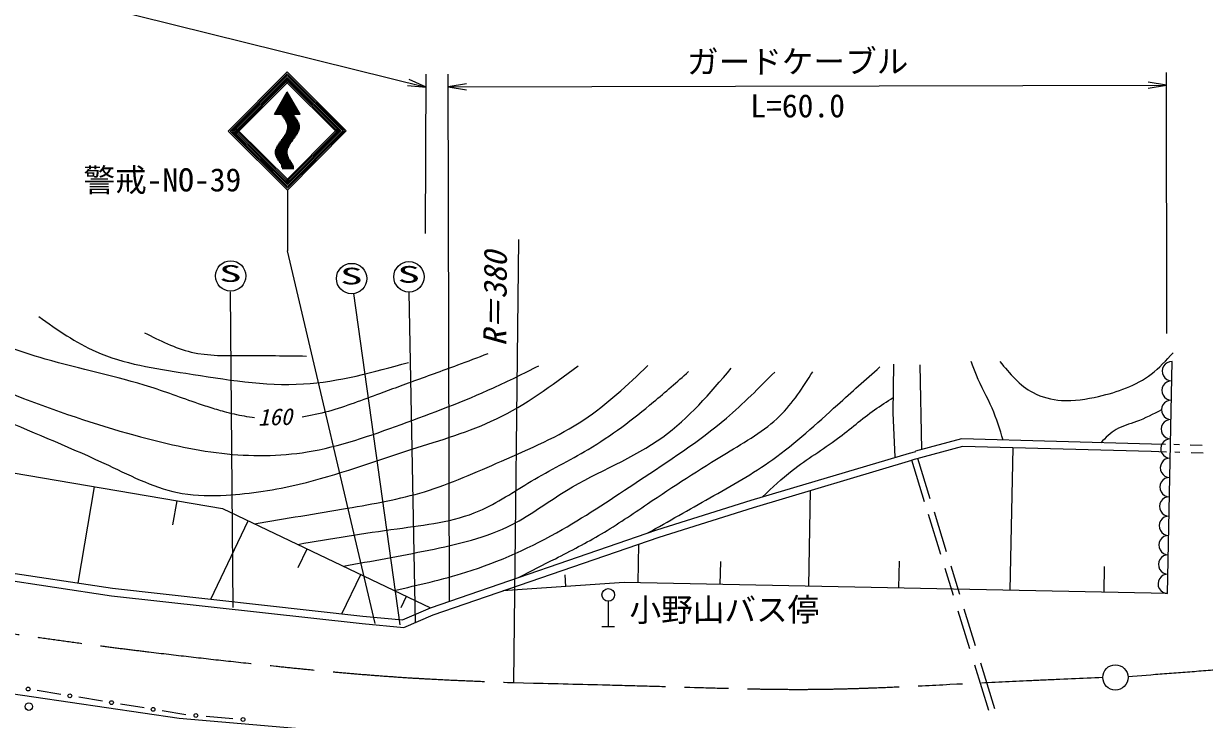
# Model space of a CAD drawing. Units: millimetres, scale not verified. Extents: x 40000 to 680000, y 20000 to 380000.
# Drawn here: x 178519 to 271892, y 259446 to 314462 of the extents above; entities that cross this region are included whole.
import ezdxf
from ezdxf.enums import TextEntityAlignment as Align

# ---------------------------------------------------------------- set-up
doc = ezdxf.new("R2010")
doc.units = ezdxf.units.MM
doc.header["$LTSCALE"] = 1000
doc.linetypes.add('CHAIN', pattern=[18.5, 12, -1.5, 3.5, -1.5])
for name, color, linetype, lineweight in [('M-BGD', 7, 'Continuous', 13), ('M-BMK', 2, 'CHAIN', 13), ('M-BMK-SRVR', 3, 'Continuous', 13), ('M-STR-HTXT', 7, 'Continuous', 13), ('M-STR-STRC', 7, 'Continuous', 13), ('M-TTL-TXT', 7, 'Continuous', 13)]:
    doc.layers.add(name, color=color, linetype=linetype, lineweight=lineweight)
doc.styles.add('ＭＳ ゴシック', font='')
doc.styles.get('ＭＳ ゴシック').set_extended_font_data('MS Gothic')

# ---------------------------------------------------------------- blocks, each defined once
blk = doc.blocks.new('open_arrow')
at = {"color": 0, "linetype": 'Continuous', "lineweight": -2}
blk.add_lwpolyline([(7.5, 1.25), (0, 0), (7.5, -1.25)], dxfattribs=at)

msp = doc.modelspace()

# ---------------------------------------------------------------- linework, layer by layer
at = {"layer": 'M-BGD'}
for p, q in [((268977, 269406), (269338, 287746)), ((247282, 283675), (247324, 287521)), ((249541, 280775), (249430, 287492)), ((247441, 280184), (247282, 283675)), ((252685, 281618), (249060, 280646)), ((267712, 281217), (252685, 281618)), ((268818, 281187), (267712, 281217)), ((269922, 281158), (269487, 281170)), ((271730, 281111), (270757, 281136)), ((236050, 276783), (248585, 280492)), ((248585, 280492), (249064, 280634)), ((252756, 281016), (248754, 279942)), ((267696, 280617), (252756, 281016)), ((256732, 280910), (256504, 269658)), ((268885, 280585), (267696, 280617)), ((269955, 280557), (269554, 280568)), ((271797, 280509), (270859, 280534)), ((173743, 279606), (194244, 276124)), ((236226, 276209), (248752, 279949)), ((249770, 276638), (248752, 279949)), ((250219, 276880), (249237, 280072)), ((182842, 270222), (184136, 277841)), ((240731, 277555), (240578, 269981)), ((190328, 274828), (190652, 276734)), ((228589, 274428), (236050, 276783)), ((194244, 276124), (210697, 268276)), ((228777, 273858), (236226, 276209)), ((251050, 272477), (250077, 275642)), ((251508, 272689), (250546, 275818)), ((193321, 268953), (196279, 275153)), ((210697, 268276), (228589, 274428)), ((210913, 267715), (228777, 273858)), ((200243, 271444), (200950, 272925)), ((227152, 273299), (227091, 270254)), ((167778, 271881), (185469, 269221)), ((167888, 272472), (185546, 269816)), ((233623, 271932), (233587, 270122)), ((247752, 271963), (247709, 269836)), ((203694, 267803), (205176, 270909)), ((221316, 270879), (221381, 269952)), ((252045, 269242), (251387, 271384)), ((252544, 269321), (251859, 271549)), ((263980, 271532), (263939, 269508)), ((226015, 270276), (216404, 269604)), ((268977, 269406), (226015, 270276)), ((185469, 269221), (205293, 267022)), ((185546, 269816), (205354, 267619)), ((208377, 268288), (208802, 269179)), ((208478, 267322), (210697, 268276)), ((253346, 265012), (252427, 268002)), ((253796, 265250), (252898, 268169)), ((205354, 267619), (208478, 267322)), ((208574, 266710), (210913, 267715)), ((205293, 267022), (208574, 266710)), ((254840, 260157), (253738, 263739)), ((255323, 260288), (254215, 263888)), ((170693, 262497), (190816, 259548)), ((181469, 261422), (179588, 261728)), ((184761, 260887), (182880, 261193)), ((188053, 260352), (186172, 260658)), ((191345, 259817), (189464, 260123)), ((195073, 259500), (192943, 259681)), ((190816, 259548), (201535, 258614))]:
    msp.add_line(p, q, dxfattribs=at)
for centre, radius in [((178882, 261843), 150), ((182174, 261308), 150), ((178935, 260455), 295), ((185466, 260773), 150), ((188758, 260237), 150), ((192144, 259749), 150), ((195872, 259432), 150)]:
    msp.add_circle(centre, radius, dxfattribs=at)
for centre in [(269323, 286982), (269293, 285454), (269263, 283925), (269232, 282397), (269202, 280868), (269172, 279340), (269142, 277812), (269112, 276283), (269082, 274755), (269052, 273227), (269022, 271698), (268992, 270170)]:
    msp.add_arc(centre, 764, 88.87177, 268.87177, dxfattribs=at)
for points, knots in [([(157238, 295655), (158907, 294107), (160576, 292560), (162371, 291173), (164547, 289490), (166910, 288042), (169345, 286740), (171737, 285461), (174199, 284323), (176676, 283251), (179519, 282021), (182381, 280877), (185222, 279541), (187130, 278643), (189029, 277658), (191068, 277307), (192196, 277113), (193367, 277113), (194528, 277180), (196492, 277293), (198427, 277595), (200322, 278046), (203333, 278763), (206242, 279853), (209213, 280807), (211480, 281535), (213783, 282183), (215902, 283203), (218200, 284309), (220281, 285852), (222363, 287396)], [0, 0, 0, 0, 1, 1, 1, 2, 2, 2, 3, 3, 3, 4, 4, 4, 5, 5, 5, 6, 6, 6, 7, 7, 7, 8, 8, 8, 9, 9, 9, 10, 10, 10, 10]), ([(162839, 294039), (165452, 292016), (168066, 289992), (170910, 288349), (173140, 287061), (175513, 286006), (177920, 285055), (181001, 283838), (184138, 282791), (187327, 281910), (189581, 281288), (191861, 280749), (194189, 280487), (196437, 280233), (198730, 280238), (200952, 280597), (203496, 281008), (205948, 281883), (208382, 282772), (210846, 283672), (213290, 284586), (215666, 285666), (216876, 286216), (218068, 286808), (219259, 287401)], [0, 0, 0, 0, 1, 1, 1, 2, 2, 2, 3, 3, 3, 4, 4, 4, 5, 5, 5, 6, 6, 6, 7, 7, 7, 8, 8, 8, 8]), ([(196779, 283281), (196513, 283321), (196247, 283361), (195981, 283409), (195716, 283457), (195453, 283513), (195190, 283573), (194927, 283633), (194665, 283697), (194405, 283767), (194202, 283821), (194000, 283880), (193799, 283940), (193598, 284000), (193397, 284062), (193197, 284125), (192996, 284189), (192797, 284255), (192598, 284321), (191253, 284772), (189927, 285282), (188578, 285714), (185840, 286589), (183010, 287140), (180231, 287935), (178104, 288543), (176008, 289294), (174068, 290328), (172382, 291227), (170814, 292340), (169246, 293453)], [0, 0, 0, 0, 1, 1, 1, 2, 2, 2, 3, 3, 3, 4, 4, 4, 5, 5, 5, 6, 6, 6, 7, 7, 7, 8, 8, 8, 9, 9, 9, 10, 10, 10, 10]), ([(179729, 291295), (181188, 290262), (182648, 289229), (184243, 288523), (186443, 287548), (188901, 287195), (191346, 286812), (194473, 286321), (197580, 285782), (200653, 285969), (203436, 286137), (206191, 286902), (208947, 287666)], [0, 0, 0, 0, 1, 1, 1, 2, 2, 2, 3, 3, 3, 4, 4, 4, 4]), ([(188077, 290018), (189284, 289405), (190491, 288792), (191774, 288491), (193130, 288173), (194571, 288205), (195995, 288213), (197641, 288222), (199264, 288199), (200888, 288176)], [0, 0, 0, 0, 1, 1, 1, 2, 2, 2, 3, 3, 3, 3]), ([(215222, 288348), (214421, 288046), (213619, 287745), (212817, 287447), (211588, 286990), (210356, 286542), (209125, 286095), (208577, 285896), (208030, 285697), (207483, 285496), (207392, 285463), (207301, 285429), (207209, 285396), (207118, 285362), (207027, 285328), (206936, 285295), (206845, 285261), (206754, 285227), (206663, 285193), (205995, 284946), (205328, 284698), (204657, 284460), (203985, 284221), (203310, 283991), (202623, 283804), (201937, 283618), (201239, 283474), (200541, 283330)], [0, 0, 0, 0, 1, 1, 1, 2, 2, 2, 3, 3, 3, 4, 4, 4, 5, 5, 5, 6, 6, 6, 7, 7, 7, 8, 8, 8, 9, 9, 9, 9]), ([(255983, 281530), (255721, 282380), (255459, 283229), (255109, 284043), (254729, 284928), (254245, 285771), (253871, 286660), (253721, 287014), (253589, 287376), (253457, 287738)], [0, 0, 0, 0, 1, 1, 1, 2, 2, 2, 3, 3, 3, 3]), ([(255717, 287743), (256505, 286791), (257293, 285840), (258342, 285283), (259025, 284920), (259819, 284725), (260604, 284672), (261589, 284604), (262561, 284761), (263531, 284986), (265018, 285331), (266502, 285836), (267687, 286742), (268326, 287230), (268878, 287835), (269430, 288441)], [0, 0, 0, 0, 1, 1, 1, 2, 2, 2, 3, 3, 3, 4, 4, 4, 5, 5, 5, 5]), ([(196765, 274921), (199217, 275324), (201668, 275726), (204128, 276144), (206180, 276492), (208237, 276851), (210216, 277452), (212297, 278084), (214290, 278983), (216302, 279864), (218543, 280845), (220807, 281803), (222818, 283140), (224649, 284357), (226271, 285888), (227893, 287420)], [0, 0, 0, 0, 1, 1, 1, 2, 2, 2, 3, 3, 3, 4, 4, 4, 5, 5, 5, 5]), ([(200195, 273285), (202799, 273723), (205403, 274161), (208064, 274522), (210277, 274821), (212529, 275068), (214536, 275927), (215975, 276543), (217289, 277473), (218656, 278286), (220140, 279168), (221687, 279912), (223159, 280790), (224984, 281879), (226693, 283176), (228331, 284543), (229272, 285329), (230190, 286138), (231108, 286947)], [0, 0, 0, 0, 1, 1, 1, 2, 2, 2, 3, 3, 3, 4, 4, 4, 5, 5, 5, 6, 6, 6, 6]), ([(203802, 271564), (206047, 271966), (208291, 272368), (210554, 272829), (212829, 273293), (215123, 273817), (217155, 274859), (218651, 275626), (220005, 276673), (221461, 277556), (223953, 279067), (226744, 280097), (229065, 281772), (231116, 283251), (232800, 285232), (234484, 287214)], [0, 0, 0, 0, 1, 1, 1, 2, 2, 2, 3, 3, 3, 4, 4, 4, 5, 5, 5, 5]), ([(207821, 269647), (209727, 270071), (211632, 270495), (213492, 271080), (216141, 271914), (218697, 273076), (221111, 274454), (223184, 275639), (225153, 276984), (227146, 278305), (229520, 279879), (231929, 281421), (234089, 283260), (235430, 284402), (236674, 285658), (237918, 286914)], [0, 0, 0, 0, 1, 1, 1, 2, 2, 2, 3, 3, 3, 4, 4, 4, 5, 5, 5, 5]), ([(217718, 270690), (218667, 271178), (219617, 271666), (220567, 272153), (221795, 272782), (223024, 273410), (224210, 274113), (225455, 274852), (226652, 275675), (227851, 276484), (229904, 277869), (231963, 279215), (234109, 280504), (235589, 281393), (237111, 282255), (238314, 283441), (239339, 284451), (240132, 285695), (240926, 286940)], [0, 0, 0, 0, 1, 1, 1, 2, 2, 2, 3, 3, 3, 4, 4, 4, 5, 5, 5, 6, 6, 6, 6]), ([(227886, 274186), (229515, 275110), (231145, 276034), (232781, 276957), (234477, 277914), (236179, 278870), (237757, 279998), (239572, 281296), (241223, 282822), (242884, 284324), (243992, 285327), (245104, 286319), (246216, 287311)], [0, 0, 0, 0, 1, 1, 1, 2, 2, 2, 3, 3, 3, 4, 4, 4, 4]), ([(236947, 277049), (237712, 277767), (238477, 278485), (239300, 279129), (240450, 280028), (241714, 280782), (242890, 281653), (243880, 282388), (244808, 283207), (245812, 283920), (246295, 284262), (246795, 284580), (247295, 284898)], [0, 0, 0, 0, 1, 1, 1, 2, 2, 2, 3, 3, 3, 4, 4, 4, 4]), ([(268498, 283918), (267852, 283579), (267206, 283241), (266514, 282990), (265975, 282794), (265409, 282651), (264923, 282370), (264464, 282104), (264077, 281714), (263691, 281324)], [0, 0, 0, 0, 1, 1, 1, 2, 2, 2, 3, 3, 3, 3])]:
    msp.add_open_spline(points, degree=3, knots=knots, dxfattribs=at)
at = {"layer": 'M-BMK'}
for points, knots in [([(265851, 262847), (269713, 263133), (273574, 263419), (277427, 263792), (280890, 264127), (284346, 264531), (287804, 264928), (290283, 265212), (292762, 265491), (295230, 265850), (297970, 266248), (300696, 266742), (303406, 267309), (306078, 267868), (308734, 268497), (311374, 269187), (314172, 269918), (316952, 270717), (319706, 271597), (322357, 272444), (324984, 273368), (327605, 274305), (330387, 275299), (333163, 276309), (335902, 277412), (338721, 278547), (341502, 279782), (344231, 281117), (347274, 282606), (350254, 284221), (353222, 285854), (355200, 286941), (357172, 288036), (359144, 289130)], [0, 0, 0, 0, 1, 1, 1, 2, 2, 2, 3, 3, 3, 4, 4, 4, 5, 5, 5, 6, 6, 6, 7, 7, 7, 8, 8, 8, 9, 9, 9, 10, 10, 10, 11, 11, 11, 11]), ([(166321, 268059), (169470, 267529), (172620, 266999), (175777, 266512), (178479, 266096), (181185, 265711), (183895, 265355), (188086, 264803), (192285, 264318), (196489, 263865), (200756, 263406), (205028, 262980), (209310, 262718), (211962, 262556), (214618, 262456), (217275, 262356)], [0, 0, 0, 0, 1, 1, 1, 2, 2, 2, 3, 3, 3, 4, 4, 4, 5, 5, 5, 5]), ([(217275, 262356), (221439, 262257), (225604, 262157), (229769, 262034), (233615, 261920), (237462, 261786), (241307, 261828), (244245, 261860), (247182, 261994), (250118, 262137), (253056, 262279), (255992, 262429), (258930, 262562), (260571, 262636), (262213, 262705), (263855, 262774)], [0, 0, 0, 0, 1, 1, 1, 2, 2, 2, 3, 3, 3, 4, 4, 4, 5, 5, 5, 5])]:
    msp.add_open_spline(points, degree=3, knots=knots, dxfattribs=at)
at = {"layer": 'M-BMK-SRVR'}
msp.add_circle((264855, 262765), 1000, dxfattribs=at)
at = {"layer": 'M-STR-HTXT'}
for p, q in [((217272, 262398), (217671, 297387)), ((224750, 268792), (224755, 266792)), ((224255, 266791), (225255, 266793))]:
    msp.add_line(p, q, dxfattribs=at)
msp.add_circle((224749, 269292), 500, dxfattribs=at)
at = {"layer": 'M-STR-STRC'}
for p, q in [((199359, 310638), (194703, 305961)), ((199360, 310497), (194844, 305961)), ((199360, 310355), (194985, 305961)), ((199360, 310214), (195127, 305962)), ((199431, 310143), (195198, 305891)), ((199502, 310073), (195269, 305821)), ((199573, 310002), (195339, 305750)), ((199149, 310001), (203400, 305768)), ((199219, 310072), (203471, 305839)), ((199290, 310143), (203542, 305910)), ((199359, 310638), (204036, 305981)), ((199360, 310497), (203895, 305981)), ((199360, 310355), (203754, 305981)), ((199360, 310214), (203612, 305980)), ((198350, 307301), (199363, 309065)), ((198385, 307363), (199351, 308333)), ((198867, 308202), (199862, 308204)), ((198925, 308302), (199804, 308304)), ((198982, 308402), (199746, 308404)), ((199040, 308502), (199688, 308504)), ((199097, 308603), (199630, 308604)), ((199155, 308703), (199572, 308704)), ((199212, 308803), (199514, 308804)), ((199270, 308903), (199456, 308903)), ((199327, 309003), (199398, 309003)), ((200384, 307305), (199351, 308333)), ((200384, 307305), (199363, 309065)), ((198350, 307301), (200384, 307305)), ((198885, 307364), (198385, 307363)), ((198423, 307401), (200326, 307405)), ((198523, 307501), (200268, 307505)), ((198580, 307701), (200152, 307705)), ((198623, 307602), (200210, 307605)), ((198637, 307802), (200094, 307805)), ((198695, 307902), (200036, 307905)), ((198752, 308002), (199978, 308005)), ((198810, 308102), (199920, 308104)), ((198867, 307302), (199867, 307304)), ((198942, 307202), (199936, 307204)), ((199884, 307304), (199884, 307301)), ((199018, 307102), (200006, 307105)), ((199082, 307003), (200077, 307005)), ((199153, 306903), (200138, 306905)), ((199215, 306803), (200205, 306805)), ((199262, 306703), (200253, 306705)), ((199302, 306603), (200301, 306605)), ((199335, 306503), (200333, 306505)), ((199356, 306403), (200349, 306405)), ((199370, 306303), (200370, 306305)), ((194703, 305961), (199380, 301304)), ((194844, 305961), (199379, 301446)), ((194985, 305961), (199379, 301587)), ((195127, 305962), (199379, 301728)), ((195197, 306033), (199449, 301799)), ((195268, 306103), (199520, 301870)), ((195339, 306174), (199591, 301941)), ((198971, 305402), (199951, 305404)), ((199047, 305502), (200026, 305505)), ((199115, 305603), (200085, 305605)), ((203400, 306192), (199166, 301940)), ((199173, 305703), (200153, 305705)), ((199234, 305803), (200215, 305805)), ((203470, 306122), (199237, 301870)), ((199272, 305903), (200261, 305905)), ((203541, 306051), (199308, 301799)), ((199316, 306003), (200301, 306005)), ((199343, 306103), (200336, 306105)), ((199357, 306203), (200352, 306205)), ((203754, 305981), (199379, 301587)), ((203895, 305981), (199379, 301446)), ((203612, 305980), (199379, 301728)), ((204036, 305981), (199380, 301304)), ((198396, 304401), (199389, 304403)), ((198414, 304501), (199408, 304503)), ((198451, 304601), (199437, 304603)), ((198503, 304701), (199483, 304703)), ((198549, 304801), (199532, 304804)), ((198616, 304902), (199596, 304904)), ((198679, 305002), (199657, 305004)), ((198750, 305102), (199727, 305104)), ((198827, 305202), (199807, 305204)), ((198896, 305302), (199871, 305304)), ((198378, 304301), (199374, 304303)), ((198395, 304201), (199386, 304203)), ((198410, 304101), (199401, 304103)), ((198439, 304001), (199433, 304003)), ((198486, 303901), (199481, 303903)), ((198534, 303801), (199526, 303804)), ((198600, 303701), (199588, 303704)), ((198666, 303602), (199651, 303604)), ((198735, 303502), (199720, 303504)), ((198804, 303402), (199794, 303404)), ((198875, 303302), (199843, 303304)), ((198896, 303202), (199876, 303204)), ((198914, 303102), (199876, 303104)), ((198955, 303002), (199876, 303004)), ((199380, 301304), (199390, 296504)), ((206314, 267030), (199390, 296504)), ((195083, 268297), (194884, 293263)), ((209521, 267117), (209016, 293240)), ((208288, 266918), (204625, 293118))]:
    msp.add_line(p, q, dxfattribs=at)
for centre in [(194892, 294507), (204459, 294306), (208993, 294439)]:
    msp.add_circle(centre, 1200, dxfattribs=at)
at = {"layer": 'M-TTL-TXT'}
for p, q in [((130526, 329227), (210344, 309450)), ((210308, 297855), (210347, 310474)), ((212188, 268741), (212096, 310467)), ((268931, 289947), (268885, 310592)), ((212098, 309467), (268888, 309592))]:
    msp.add_line(p, q, dxfattribs=at)

# ---------------------------------------------------------------- block references
at = {"layer": 'M-TTL-TXT', "xscale": 193, "yscale": 193}
for p, rotation in [((210344, 309450), 166.1), ((212098, 309467), 0.1), ((268888, 309592), 180.1)]:
    msp.add_blockref('open_arrow', p, dxfattribs=dict(at, rotation=rotation))

# ---------------------------------------------------------------- texts
at = {"layer": 'M-BGD', "style": 'ＭＳ ゴシック', "oblique": 15}
msp.add_text('160', height=1320, rotation=1.433, dxfattribs=at).set_placement((197027, 283989), align=Align.TOP_LEFT)
at = {"layer": 'M-STR-HTXT', "style": 'ＭＳ ゴシック', "oblique": 15}
msp.add_text('R＝380', height=1833, rotation=89.619, dxfattribs=at).set_placement((217241, 288943), align=Align.BOTTOM_LEFT)
at = {"layer": 'M-STR-HTXT', "style": 'ＭＳ ゴシック'}
msp.add_text('小野山バス停', height=1833, rotation=0.126, dxfattribs=at).set_placement((226438, 266635), align=Align.BOTTOM_LEFT)
at = {"layer": 'M-STR-STRC', "style": 'ＭＳ ゴシック'}
msp.add_text('警戒-NO-39', height=1833, rotation=0.126, dxfattribs=at).set_placement((183253, 300621), align=Align.BOTTOM_LEFT)
at = {"layer": 'M-STR-STRC', "style": 'ＭＳ ゴシック', "width": 2}
for p in [(193976, 293642), (203542, 293442), (208076, 293575)]:
    msp.add_text('S', height=1320, rotation=0.126, dxfattribs=at).set_placement(p, align=Align.BOTTOM_LEFT)
at = {"layer": 'M-TTL-TXT', "style": 'ＭＳ ゴシック'}
for s, p in [('ガードケーブル', (230982, 309977)), ('L=60.0', (235990, 306488))]:
    msp.add_text(s, height=1833, rotation=0.126, dxfattribs=at).set_placement(p, align=Align.BOTTOM_LEFT)

doc.saveas('drawing.dxf')
